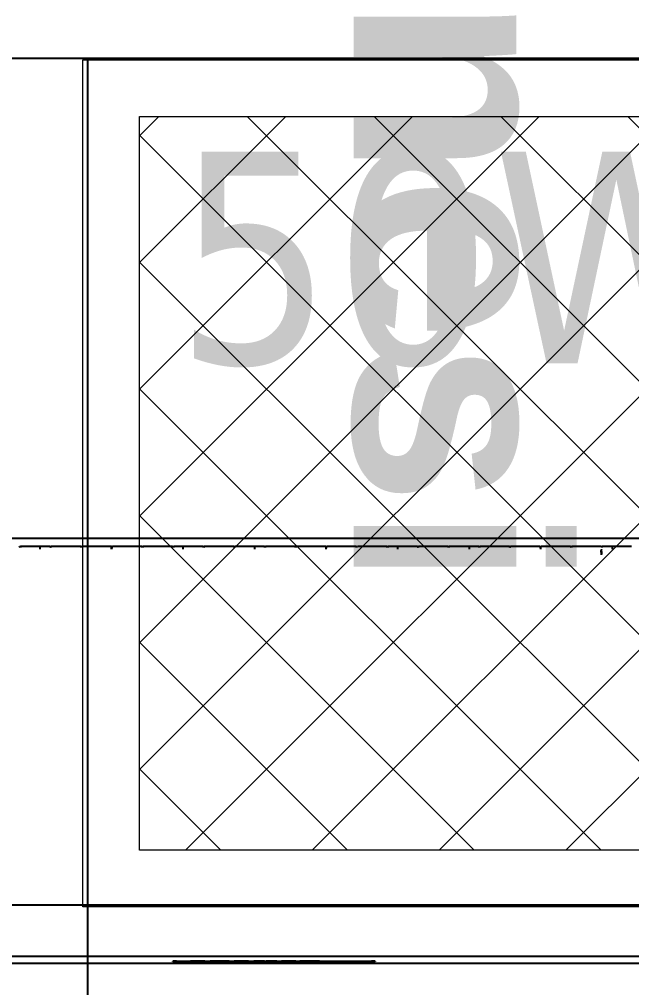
# Model space of a CAD drawing. Header units: centimetres. Extents: x 405564 to 502064, y 46284 to 60634.
# Drawn here: x 454414.9 to 454458.3, y 54256.7 to 54325.3 of the extents above; entities that cross this region are included whole.
import ezdxf
from ezdxf import colors
from ezdxf.entities.mleader import LeaderData, LeaderLine
from ezdxf.math import Vec2, Vec3
from ezdxf.xclip import XClip

# ---------------------------------------------------------------- set-up
doc = ezdxf.new("R2010")
doc.units = ezdxf.units.CM
doc.header["$XCLIPFRAME"] = 0
doc.linetypes.add('SLD-2点鎖線', pattern=[12.7, 6.35, -1.27, 1.27, -1.27, 1.27, -1.27])
doc.linetypes.add('SLD-実線', pattern=[0])
for name, color, linetype in [('---___EB_draft03_cihazlar', 8, 'Continuous'), ('0-KRCN-ASMATAVAN-130426', 8, 'Continuous'), ('AS_DUV', 8, 'Continuous'), ('AS_PYZ_BINA', 8, 'Continuous')]:
    doc.layers.add(name, color=color, linetype=linetype)
for name, color, linetype, lineweight in [('0-KRCN-AYDINLATMA-130426', 8, 'Continuous', 9), ('0-KRCN-MİMARİ-220526', 8, 'Continuous', 9), ('OL_Ic', 8, 'Continuous', 9)]:
    doc.layers.add(name, color=color, linetype=linetype, lineweight=lineweight)
doc.styles.add('Kalin02', font='arialbd.ttf')
doc.styles.add('Normal_ITL', font='swissi.ttf')
doc.styles.add('TAHOMA', font='tahoma.ttf')

# ---------------------------------------------------------------- blocks, each defined once
blk = doc.blocks.new('50W 60x60 cm  SIVA ALTI LED ARMATÜR')
at = {"layer": '0-KRCN-AYDINLATMA-130426'}
h = blk.add_hatch(dxfattribs=at)
h.set_pattern_fill('ANSI37', color=256, scale=0.2)
h.paths.add_polyline_path([(-2.6, 2.5943), (2.6, 2.5943), (2.6, -2.6057), (-2.6, -2.6057)])
for points in [[(-3, 2.9943), (3, 2.9943), (3, -3.007), (-3, -3.007)], [(-2.6, 2.5943), (2.6, 2.5943), (2.6, -2.6057), (-2.6, -2.6057)]]:
    blk.add_lwpolyline(points, close=True, dxfattribs=at)
at = {"layer": '0-KRCN-AYDINLATMA-130426', "insert": (-2.35, 2.3443), "char_height": 1.5, "attachment_point": 1, "style": 'TAHOMA'}
blk.add_mtext_dynamic_manual_height_columns('{\\fTahoma|b0|i0|c162|p34;50W}', width=1.5, gutter_width=1.25, heights=[0], dxfattribs=at)
blk = doc.blocks.new('G$C27E741DA')
at = {"layer": '0-KRCN-AYDINLATMA-130426', "xscale": 10, "yscale": 10, "zscale": 10}
blk.add_blockref('50W 60x60 cm  SIVA ALTI LED ARMATÜR', (16385.329, 7158.483), dxfattribs=at)
blk = doc.blocks.new('SMD Dizgi Makinesi')
at = {"layer": '---___EB_draft03_cihazlar', "linetype": 'SLD-2点鎖線'}
for p, q in [((275456.231, -39755.844), (275456.231, -39847.777)), ((275455.721, -39828.259), (275455.721, -39760.951)), ((275426.686, -39776.479), (275426.686, -39777.51)), ((275426.686, -39777.51), (275426.686, -39778.542)), ((275426.789, -39777.906), (275426.789, -39777.786)), ((275426.686, -39778.647), (275426.686, -39779.678)), ((275426.749, -39778.592), (275426.738, -39778.592)), ((275426.894, -39778.646), (275426.894, -39778.647)), ((275426.894, -39778.646), (275427.057, -39778.646)), ((275427.069, -39778.63), (275426.956, -39778.63)), ((275427.224, -39778.597), (275427.044, -39778.597)), ((275427.086, -39778.63), (275427.26, -39778.63)), ((275426.686, -39779.678), (275426.686, -39780.71)), ((275426.686, -39780.815), (275426.686, -39781.847)), ((275426.749, -39780.76), (275426.738, -39780.76)), ((275426.686, -39781.847), (275426.686, -39782.878)), ((275426.686, -39782.983), (275426.686, -39784.015)), ((275426.789, -39782.928), (275426.738, -39782.928)), ((275426.738, -39782.933), (275426.789, -39782.933)), ((275426.789, -39782.973), (275426.789, -39782.853)), ((275426.686, -39784.015), (275426.686, -39785.046)), ((275426.686, -39785.151), (275426.686, -39786.183)), ((275426.749, -39785.096), (275426.738, -39785.096)), ((275426.686, -39786.183), (275426.686, -39787.214)), ((275426.686, -39787.32), (275426.686, -39788.351)), ((275426.749, -39787.264), (275426.738, -39787.264)), ((275426.789, -39788.041), (275426.789, -39787.92)), ((275426.686, -39788.351), (275426.686, -39789.383)), ((275426.686, -39789.488), (275426.686, -39790.519)), ((275426.749, -39789.433), (275426.738, -39789.433)), ((275426.686, -39790.519), (275426.686, -39791.551)), ((275426.686, -39791.656), (275426.686, -39792.687)), ((275426.749, -39791.601), (275426.738, -39791.601)), ((275426.686, -39792.687), (275426.686, -39793.719)), ((275426.789, -39793.108), (275426.789, -39792.988)), ((275426.686, -39793.824), (275426.686, -39794.855)), ((275426.749, -39793.769), (275426.738, -39793.769)), ((275426.686, -39794.855), (275426.686, -39795.887)), ((275456.065, -39794.65), (275456.081, -39794.65)), ((275456.064, -39808.721), (275456.064, -39794.901)), ((275456.064, -39794.901), (275456.167, -39794.901)), ((275456.167, -39794.901), (275456.167, -39808.721)), ((275456.167, -39794.901), (275456.186, -39794.901)), ((275456.186, -39808.721), (275456.186, -39794.901)), ((275426.686, -39795.992), (275426.686, -39797.024)), ((275426.686, -39797.024), (275426.686, -39798.055)), ((275426.686, -39798.16), (275426.686, -39799.192)), ((275426.789, -39798.105), (275426.738, -39798.105)), ((275426.738, -39798.11), (275426.789, -39798.11)), ((275426.789, -39798.175), (275426.789, -39798.055)), ((275456.057, -39798.585), (275456.057, -39799.009)), ((275456.064, -39799.065), (275456.057, -39798.585)), ((275456.057, -39799.009), (275456.061, -39799.29)), ((275426.686, -39799.192), (275426.686, -39800.223)), ((275456.061, -39799.29), (275456.057, -39799.553)), ((275456.057, -39799.981), (275456.064, -39799.499)), ((275456.057, -39799.553), (275456.057, -39799.981)), ((275426.686, -39800.328), (275426.686, -39801.36)), ((275426.749, -39800.273), (275426.738, -39800.273)), ((275456.064, -39800.255), (275456.057, -39800.555)), ((275456.057, -39800.555), (275456.057, -39800.969)), ((275456.057, -39800.969), (275456.064, -39801.265)), ((275456.06, -39800.762), (275456.064, -39800.619)), ((275456.064, -39800.906), (275456.06, -39800.762)), ((275426.686, -39801.36), (275426.686, -39802.391)), ((275456.057, -39801.618), (275456.057, -39802.124)), ((275456.064, -39801.618), (275456.057, -39801.618)), ((275426.749, -39802.442), (275426.738, -39802.442)), ((275456.057, -39802.124), (275456.064, -39802.369)), ((275456.064, -39802.079), (275456.061, -39801.984)), ((275456.061, -39801.984), (275456.064, -39801.984)), ((275426.686, -39802.497), (275426.686, -39803.528)), ((275426.789, -39803.243), (275426.789, -39803.123)), ((275456.064, -39802.472), (275456.057, -39802.71)), ((275456.057, -39802.71), (275456.057, -39803.227)), ((275456.061, -39802.851), (275456.064, -39802.756)), ((275456.064, -39802.851), (275456.061, -39802.851)), ((275426.686, -39803.528), (275426.686, -39804.56)), ((275456.057, -39803.227), (275456.064, -39803.227)), ((275456.064, -39803.619), (275456.057, -39803.92)), ((275456.057, -39803.92), (275456.057, -39804.333)), ((275456.057, -39804.333), (275456.064, -39804.629)), ((275456.06, -39804.126), (275456.064, -39803.983)), ((275456.064, -39804.271), (275456.06, -39804.126)), ((275426.686, -39804.665), (275426.686, -39805.696)), ((275426.749, -39804.61), (275426.738, -39804.61)), ((275456.057, -39804.994), (275456.057, -39805.38)), ((275456.064, -39804.994), (275456.057, -39804.994)), ((275426.686, -39805.696), (275426.686, -39806.728)), ((275456.057, -39805.38), (275456.062, -39805.38)), ((275456.062, -39805.38), (275456.062, -39805.926)), ((275456.064, -39805.926), (275456.064, -39805.38)), ((275456.064, -39805.38), (275456.064, -39805.38)), ((275456.062, -39805.926), (275456.057, -39805.926)), ((275456.057, -39805.926), (275456.057, -39806.322)), ((275456.057, -39806.322), (275456.064, -39806.322)), ((275456.064, -39805.926), (275456.064, -39805.926)), ((275426.686, -39806.833), (275426.686, -39807.864)), ((275426.749, -39806.778), (275426.738, -39806.778)), ((275456.064, -39806.707), (275456.057, -39807.008)), ((275456.057, -39807.008), (275456.057, -39807.422)), ((275456.06, -39807.214), (275456.064, -39807.072)), ((275456.064, -39807.359), (275456.06, -39807.214)), ((275426.686, -39807.864), (275426.686, -39808.896)), ((275456.057, -39807.422), (275456.064, -39807.717)), ((275426.789, -39808.31), (275426.789, -39808.19)), ((275426.686, -39809.001), (275426.686, -39810.033)), ((275426.749, -39808.946), (275426.738, -39808.946)), ((275456.167, -39808.721), (275456.064, -39808.721)), ((275456.081, -39808.971), (275456.065, -39808.971)), ((275456.186, -39808.721), (275456.167, -39808.721)), ((275426.686, -39810.033), (275426.686, -39811.064)), ((275426.686, -39811.169), (275426.686, -39812.201)), ((275426.749, -39811.114), (275426.738, -39811.114)), ((275426.686, -39812.201), (275426.686, -39813.232)), ((275426.686, -39813.337), (275426.686, -39814.369)), ((275426.789, -39813.282), (275426.738, -39813.282)), ((275426.738, -39813.287), (275426.789, -39813.287)), ((275426.789, -39813.377), (275426.789, -39813.257)), ((275426.686, -39814.369), (275426.686, -39815.4)), ((275426.749, -39815.45), (275426.738, -39815.45)), ((275426.686, -39815.506), (275426.686, -39816.537)), ((275426.686, -39816.537), (275426.686, -39817.569)), ((275426.686, -39817.674), (275426.686, -39818.705)), ((275426.749, -39817.619), (275426.738, -39817.619)), ((275426.686, -39818.705), (275426.686, -39819.737)), ((275426.789, -39818.445), (275426.789, -39818.325)), ((275426.749, -39819.787), (275426.738, -39819.787))]:
    blk.add_line(p, q, dxfattribs=at)
at = {"layer": '---___EB_draft03_cihazlar', "linetype": 'SLD-実線'}
for p, q in [((275456.231, -39755.844), (275456.231, -39847.777)), ((275455.721, -39828.259), (275455.721, -39760.951)), ((275426.686, -39776.479), (275426.686, -39777.51)), ((275426.686, -39777.51), (275426.686, -39778.542)), ((275426.789, -39777.906), (275426.789, -39777.786)), ((275426.686, -39778.647), (275426.686, -39779.678)), ((275426.749, -39778.592), (275426.738, -39778.592)), ((275426.894, -39778.646), (275427.057, -39778.646)), ((275426.894, -39778.646), (275426.894, -39778.647)), ((275427.069, -39778.63), (275426.956, -39778.63)), ((275427.224, -39778.597), (275427.044, -39778.597)), ((275427.086, -39778.63), (275427.26, -39778.63)), ((275426.686, -39779.678), (275426.686, -39780.71)), ((275426.686, -39780.815), (275426.686, -39781.847)), ((275426.749, -39780.76), (275426.738, -39780.76)), ((275426.686, -39781.847), (275426.686, -39782.878)), ((275426.686, -39782.983), (275426.686, -39784.015)), ((275426.789, -39782.928), (275426.738, -39782.928)), ((275426.738, -39782.933), (275426.789, -39782.933)), ((275426.789, -39782.973), (275426.789, -39782.853)), ((275426.686, -39784.015), (275426.686, -39785.046)), ((275426.686, -39785.151), (275426.686, -39786.183)), ((275426.749, -39785.096), (275426.738, -39785.096)), ((275426.686, -39786.183), (275426.686, -39787.214)), ((275426.686, -39787.32), (275426.686, -39788.351)), ((275426.749, -39787.264), (275426.738, -39787.264)), ((275426.789, -39788.041), (275426.789, -39787.92)), ((275426.686, -39788.351), (275426.686, -39789.383)), ((275426.686, -39789.488), (275426.686, -39790.519)), ((275426.749, -39789.433), (275426.738, -39789.433)), ((275426.686, -39790.519), (275426.686, -39791.551)), ((275426.686, -39791.656), (275426.686, -39792.687)), ((275426.749, -39791.601), (275426.738, -39791.601)), ((275426.686, -39792.687), (275426.686, -39793.719)), ((275426.789, -39793.108), (275426.789, -39792.988)), ((275426.686, -39793.824), (275426.686, -39794.855)), ((275426.749, -39793.769), (275426.738, -39793.769)), ((275426.686, -39794.855), (275426.686, -39795.887)), ((275456.065, -39794.65), (275456.081, -39794.65)), ((275456.064, -39808.721), (275456.064, -39794.901)), ((275456.064, -39794.901), (275456.167, -39794.901)), ((275456.167, -39794.901), (275456.167, -39808.721)), ((275456.167, -39794.901), (275456.186, -39794.901)), ((275456.186, -39808.721), (275456.186, -39794.901)), ((275426.686, -39795.992), (275426.686, -39797.024)), ((275426.686, -39797.024), (275426.686, -39798.055)), ((275426.686, -39798.16), (275426.686, -39799.192)), ((275426.789, -39798.105), (275426.738, -39798.105)), ((275426.738, -39798.11), (275426.789, -39798.11)), ((275426.789, -39798.175), (275426.789, -39798.055)), ((275456.057, -39798.585), (275456.057, -39799.009)), ((275456.064, -39799.065), (275456.057, -39798.585)), ((275456.057, -39799.009), (275456.061, -39799.29)), ((275426.686, -39799.192), (275426.686, -39800.223)), ((275456.061, -39799.29), (275456.057, -39799.553)), ((275456.057, -39799.981), (275456.064, -39799.499)), ((275456.057, -39799.553), (275456.057, -39799.981)), ((275426.686, -39800.328), (275426.686, -39801.36)), ((275426.749, -39800.273), (275426.738, -39800.273)), ((275456.064, -39800.255), (275456.057, -39800.555)), ((275456.057, -39800.555), (275456.057, -39800.969)), ((275456.057, -39800.969), (275456.064, -39801.265)), ((275456.06, -39800.762), (275456.064, -39800.619)), ((275456.064, -39800.906), (275456.06, -39800.762)), ((275426.686, -39801.36), (275426.686, -39802.391)), ((275456.057, -39801.618), (275456.057, -39802.124)), ((275456.064, -39801.618), (275456.057, -39801.618)), ((275426.749, -39802.442), (275426.738, -39802.442)), ((275456.057, -39802.124), (275456.064, -39802.369)), ((275456.064, -39802.079), (275456.061, -39801.984)), ((275456.061, -39801.984), (275456.064, -39801.984)), ((275426.686, -39802.497), (275426.686, -39803.528)), ((275426.789, -39803.243), (275426.789, -39803.123)), ((275456.064, -39802.472), (275456.057, -39802.71)), ((275456.057, -39802.71), (275456.057, -39803.227)), ((275456.061, -39802.851), (275456.064, -39802.756)), ((275456.064, -39802.851), (275456.061, -39802.851)), ((275426.686, -39803.528), (275426.686, -39804.56)), ((275456.057, -39803.227), (275456.064, -39803.227)), ((275456.064, -39803.619), (275456.057, -39803.92)), ((275456.057, -39803.92), (275456.057, -39804.333)), ((275456.057, -39804.333), (275456.064, -39804.629)), ((275456.06, -39804.126), (275456.064, -39803.983)), ((275456.064, -39804.271), (275456.06, -39804.126)), ((275426.686, -39804.665), (275426.686, -39805.696)), ((275426.749, -39804.61), (275426.738, -39804.61)), ((275456.057, -39804.994), (275456.057, -39805.38)), ((275456.064, -39804.994), (275456.057, -39804.994)), ((275426.686, -39805.696), (275426.686, -39806.728)), ((275456.057, -39805.38), (275456.062, -39805.38)), ((275456.062, -39805.38), (275456.062, -39805.926)), ((275456.064, -39805.926), (275456.064, -39805.38)), ((275456.064, -39805.38), (275456.064, -39805.38)), ((275456.062, -39805.926), (275456.057, -39805.926)), ((275456.057, -39805.926), (275456.057, -39806.322)), ((275456.057, -39806.322), (275456.064, -39806.322)), ((275456.064, -39805.926), (275456.064, -39805.926)), ((275426.686, -39806.833), (275426.686, -39807.864)), ((275426.749, -39806.778), (275426.738, -39806.778)), ((275456.064, -39806.707), (275456.057, -39807.008)), ((275456.057, -39807.008), (275456.057, -39807.422)), ((275456.06, -39807.214), (275456.064, -39807.072)), ((275456.064, -39807.359), (275456.06, -39807.214)), ((275426.686, -39807.864), (275426.686, -39808.896)), ((275456.057, -39807.422), (275456.064, -39807.717)), ((275426.789, -39808.31), (275426.789, -39808.19)), ((275426.686, -39809.001), (275426.686, -39810.033)), ((275426.749, -39808.946), (275426.738, -39808.946)), ((275456.167, -39808.721), (275456.064, -39808.721)), ((275456.081, -39808.971), (275456.065, -39808.971)), ((275456.186, -39808.721), (275456.167, -39808.721)), ((275426.686, -39810.033), (275426.686, -39811.064)), ((275426.686, -39811.169), (275426.686, -39812.201)), ((275426.749, -39811.114), (275426.738, -39811.114)), ((275426.686, -39812.201), (275426.686, -39813.232)), ((275426.686, -39813.337), (275426.686, -39814.369)), ((275426.789, -39813.282), (275426.738, -39813.282)), ((275426.738, -39813.287), (275426.789, -39813.287)), ((275426.789, -39813.377), (275426.789, -39813.257)), ((275426.686, -39814.369), (275426.686, -39815.4)), ((275426.749, -39815.45), (275426.738, -39815.45)), ((275426.686, -39815.506), (275426.686, -39816.537)), ((275426.686, -39816.537), (275426.686, -39817.569)), ((275426.686, -39817.674), (275426.686, -39818.705)), ((275426.749, -39817.619), (275426.738, -39817.619)), ((275426.686, -39818.705), (275426.686, -39819.737)), ((275426.789, -39818.445), (275426.789, -39818.325)), ((275426.749, -39819.787), (275426.738, -39819.787))]:
    blk.add_line(p, q, dxfattribs=at)
at = {"layer": '---___EB_draft03_cihazlar', "color": 1}
blk.add_lwpolyline([(275426.077, -39731.157), (275672.077, -39731.157), (275672.077, -39868.157), (275426.077, -39868.157), (275426.077, -39731.157)], dxfattribs=at)
at = {"layer": '---___EB_draft03_cihazlar', "linetype": 'SLD-2点鎖線'}
for centre, major_axis, start_param, end_param in [((275426.738, -39778.542), (-0.0517, 0), 0, 1.570796), ((275426.887, -39778.646), (-0.0508, 0), 3.142441, 4.695642), ((275427.025, -39778.641), (-0.0459, 0), 3.393775, 4.668577), ((275427.042, -39778.641), (-0.0455, 0), 3.385132, 4.6632), ((275427.041, -39778.654), (-0.0372, 0), 3.364532, 3.851475), ((275426.738, -39780.71), (-0.0517, 0), 0, 1.570796), ((275426.738, -39780.815), (-0.0517, 0), 4.712389, 6.283185), ((275426.738, -39782.878), (-0.0517, 0), 0, 1.570796), ((275426.738, -39782.983), (-0.0517, 0), 4.712389, 6.283185), ((275426.738, -39785.046), (-0.0517, 0), 0, 1.570796), ((275426.738, -39785.151), (-0.0517, 0), 4.712389, 6.283185), ((275426.738, -39787.214), (-0.0517, 0), 0, 1.570796), ((275426.738, -39787.32), (-0.0517, 0), 4.712389, 6.283185), ((275426.738, -39789.383), (-0.0517, 0), 0, 1.570796), ((275426.738, -39789.488), (-0.0517, 0), 4.712389, 6.283185), ((275426.738, -39791.551), (-0.0517, 0), 0, 1.570796), ((275426.738, -39791.656), (-0.0517, 0), 4.712389, 6.283185), ((275426.738, -39793.719), (-0.0517, 0), 0, 1.570796), ((275426.738, -39793.824), (-0.0517, 0), 4.712389, 6.283185), ((275467.951, -39794.838), (-11.887, 0), 6.266883, 6.288616), ((275444.059, -39794.839), (-12.023, 0), 3.136286, 3.157771), ((275426.738, -39795.992), (-0.0517, 0), 4.712389, 6.283185), ((275426.738, -39798.055), (-0.0517, 0), 0, 1.570796), ((275426.738, -39798.16), (-0.0517, 0), 4.712389, 6.283185), ((275426.738, -39800.223), (-0.0517, 0), 0, 1.570796), ((275426.738, -39800.328), (-0.0517, 0), 4.712389, 6.283185), ((275426.738, -39802.391), (-0.0517, 0), 0, 1.570796), ((275426.738, -39802.497), (-0.0517, 0), 4.712389, 6.283185), ((275426.738, -39804.56), (-0.0517, 0), 0, 1.570796), ((275426.738, -39804.665), (-0.0517, 0), 4.712389, 6.283185), ((275426.738, -39806.728), (-0.0517, 0), 0, 1.570796), ((275426.738, -39806.833), (-0.0517, 0), 4.712389, 6.283185), ((275426.738, -39808.896), (-0.0517, 0), 0, 1.570796), ((275426.738, -39809.001), (-0.0517, 0), 4.712389, 6.283185), ((275467.951, -39808.783), (-11.887, 0), 6.277755, 6.299487), ((275444.059, -39808.782), (-12.023, 0), 3.125414, 3.1469), ((275426.738, -39811.064), (-0.0517, 0), 0, 1.570796), ((275426.738, -39811.169), (-0.0517, 0), 4.712389, 6.283185), ((275426.738, -39813.232), (-0.0517, 0), 0, 1.570796), ((275426.738, -39813.337), (-0.0517, 0), 4.712389, 6.283185), ((275426.738, -39815.4), (-0.0517, 0), 0, 1.570796), ((275426.738, -39815.506), (-0.0517, 0), 4.712389, 6.283185), ((275426.738, -39817.569), (-0.0517, 0), 0, 1.570796), ((275426.738, -39817.674), (-0.0517, 0), 4.712389, 6.283185), ((275426.738, -39819.737), (-0.0517, 0), 0, 1.570796), ((275426.738, -39819.842), (-0.0517, 0), 4.712389, 6.283185)]:
    blk.add_ellipse(centre, major_axis=major_axis, ratio=0.969208, start_param=start_param, end_param=end_param, dxfattribs=at)
at = {"layer": '---___EB_draft03_cihazlar', "linetype": 'SLD-実線'}
for centre, major_axis, start_param, end_param in [((275426.738, -39778.542), (-0.0517, 0), 0, 1.570796), ((275426.887, -39778.646), (-0.0508, 0), 3.142441, 4.695642), ((275427.025, -39778.641), (-0.0459, 0), 3.393775, 4.668577), ((275427.042, -39778.641), (-0.0455, 0), 3.385132, 4.6632), ((275427.041, -39778.654), (-0.0372, 0), 3.364532, 3.851475), ((275426.738, -39780.71), (-0.0517, 0), 0, 1.570796), ((275426.738, -39780.815), (-0.0517, 0), 4.712389, 6.283185), ((275426.738, -39782.878), (-0.0517, 0), 0, 1.570796), ((275426.738, -39782.983), (-0.0517, 0), 4.712389, 6.283185), ((275426.738, -39785.046), (-0.0517, 0), 0, 1.570796), ((275426.738, -39785.151), (-0.0517, 0), 4.712389, 6.283185), ((275426.738, -39787.214), (-0.0517, 0), 0, 1.570796), ((275426.738, -39787.32), (-0.0517, 0), 4.712389, 6.283185), ((275426.738, -39789.383), (-0.0517, 0), 0, 1.570796), ((275426.738, -39789.488), (-0.0517, 0), 4.712389, 6.283185), ((275426.738, -39791.551), (-0.0517, 0), 0, 1.570796), ((275426.738, -39791.656), (-0.0517, 0), 4.712389, 6.283185), ((275426.738, -39793.719), (-0.0517, 0), 0, 1.570796), ((275426.738, -39793.824), (-0.0517, 0), 4.712389, 6.283185), ((275467.951, -39794.838), (-11.887, 0), 6.266883, 6.288616), ((275444.059, -39794.839), (-12.023, 0), 3.136286, 3.157771), ((275426.738, -39795.992), (-0.0517, 0), 4.712389, 6.283185), ((275426.738, -39798.055), (-0.0517, 0), 0, 1.570796), ((275426.738, -39798.16), (-0.0517, 0), 4.712389, 6.283185), ((275426.738, -39800.223), (-0.0517, 0), 0, 1.570796), ((275426.738, -39800.328), (-0.0517, 0), 4.712389, 6.283185), ((275426.738, -39802.391), (-0.0517, 0), 0, 1.570796), ((275426.738, -39802.497), (-0.0517, 0), 4.712389, 6.283185), ((275426.738, -39804.56), (-0.0517, 0), 0, 1.570796), ((275426.738, -39804.665), (-0.0517, 0), 4.712389, 6.283185), ((275426.738, -39806.728), (-0.0517, 0), 0, 1.570796), ((275426.738, -39806.833), (-0.0517, 0), 4.712389, 6.283185), ((275426.738, -39808.896), (-0.0517, 0), 0, 1.570796), ((275426.738, -39809.001), (-0.0517, 0), 4.712389, 6.283185), ((275467.951, -39808.783), (-11.887, 0), 6.277755, 6.299487), ((275444.059, -39808.782), (-12.023, 0), 3.125414, 3.1469), ((275426.738, -39811.064), (-0.0517, 0), 0, 1.570796), ((275426.738, -39811.169), (-0.0517, 0), 4.712389, 6.283185), ((275426.738, -39813.232), (-0.0517, 0), 0, 1.570796), ((275426.738, -39813.337), (-0.0517, 0), 4.712389, 6.283185), ((275426.738, -39815.4), (-0.0517, 0), 0, 1.570796), ((275426.738, -39815.506), (-0.0517, 0), 4.712389, 6.283185), ((275426.738, -39817.569), (-0.0517, 0), 0, 1.570796), ((275426.738, -39817.674), (-0.0517, 0), 4.712389, 6.283185), ((275426.738, -39819.737), (-0.0517, 0), 0, 1.570796), ((275426.738, -39819.842), (-0.0517, 0), 4.712389, 6.283185)]:
    blk.add_ellipse(centre, major_axis=major_axis, ratio=0.969208, start_param=start_param, end_param=end_param, dxfattribs=at)
at = {"layer": '---___EB_draft03_cihazlar', "linetype": 'SLD-2点鎖線'}
for points, knots in [([(275426.956, -39778.63), (275426.957, -39778.631), (275426.958, -39778.633), (275426.961, -39778.635), (275426.963, -39778.637)], [0, 0, 0, 0, 0.187457, 1, 1, 1, 1]), ([(275427.064, -39778.655), (275427.065, -39778.648), (275427.065, -39778.639), (275427.069, -39778.631), (275427.069, -39778.63)], [0, 0, 0, 0, 0.950122, 1, 1, 1, 1])]:
    blk.add_open_spline(points, degree=3, knots=knots, dxfattribs=at)
at = {"layer": '---___EB_draft03_cihazlar', "linetype": 'SLD-実線'}
for points, knots in [([(275426.956, -39778.63), (275426.957, -39778.631), (275426.958, -39778.633), (275426.961, -39778.635), (275426.963, -39778.637)], [0, 0, 0, 0, 0.187457, 1, 1, 1, 1]), ([(275427.063, -39778.659), (275427.064, -39778.65), (275427.065, -39778.641), (275427.069, -39778.631), (275427.069, -39778.63)], [0, 0, 0, 0, 0.956797, 1, 1, 1, 1])]:
    blk.add_open_spline(points, degree=3, knots=knots, dxfattribs=at)
at = {"layer": '---___EB_draft03_cihazlar', "insert": (275341.077, -39731.157), "char_height": 15, "attachment_point": 1, "style": 'Kalin02'}
blk.add_mtext_dynamic_manual_height_columns('SMD \\PDizgi \\PMakinesi', width=590.73159, gutter_width=750, heights=[137.08], dxfattribs=at)
blk = doc.blocks.new('A$Ca63a641c')
at = {"layer": 'AS_PYZ_BINA'}
ml = blk.add_multileader_mtext('Standard', dxfattribs=at)
ml.set_content('EST boyalı panel çit ve panel çit kapı (AS 51.101)', color=256, style='Normal_ITL')
ml.set_leader_properties()
ml.build(insert=Vec2(0, 0))
ml.multileader.update_dxf_attribs({"dogleg_length": 0.379, "arrow_head_size": 17.043, "scale": 75})
ctx = ml.context
ctx.base_point, ctx.scale, ctx.char_height, ctx.arrow_head_size, ctx.landing_gap_size, ctx.plane_origin = Vec3(140.513, 464.302), 75, 20, 17.043, 14.202, Vec3(92.505, 620.113)
notes = []
notes.append((ctx, [(0, (1, 1, 0), (112.109, 464.302), (1, 0), 28.404, [(0, [(68.504, 410)], 0, [])])]))
ctx.mtext.insert, ctx.mtext.width, ctx.mtext.flow_direction = Vec3(154.715, 477.513), 604.56338, 5
for ctx, leaders in notes:
    for number, flags, end, landing, length, lines in leaders:
        leader = LeaderData()
        leader.index, (leader.has_last_leader_line, leader.has_dogleg_vector, leader.attachment_direction) = number, flags
        leader.last_leader_point, leader.dogleg_vector, leader.dogleg_length = Vec3(end), Vec3(landing), length
        for number, points, colour, breaks in lines:
            line = LeaderLine()
            line.index, line.vertices, line.color, line.breaks = number, Vec3.list(points), colors.encode_raw_color(colour), breaks
            leader.lines.append(line)
        ctx.leaders.append(leader)
blk = doc.blocks.new('A$C85dec720')
at = {"layer": 'OL_Ic'}
blk.add_blockref('A$Ca63a641c', (5315.078, 5344.253, 28.4), dxfattribs=at)
blk = doc.blocks.new('A$C6A10300A')
at = {"layer": '---___EB_draft03_cihazlar', "rotation": 270}
blk.add_blockref('SMD Dizgi Makinesi', (56170.668, 269080.624), dxfattribs=at)
at = {"layer": 'AS_DUV'}
ref = blk.add_blockref('A$C85dec720', (28900.964, -17748.984), dxfattribs=dict(at, rotation=105.0255580063709))
XClip(ref).set_block_clipping_path([(6220.3367769278, 6783.7313721173), (4126.4071464743, -1017.0000000052), (7354.8298234051, -1883.5969356479), (9448.7594538586, 5917.1344364745)])

msp = doc.modelspace()

# ---------------------------------------------------------------- linework, layer by layer
at = {"layer": '0-KRCN-ASMATAVAN-130426'}
for p, q in [((454059.746, 54322.563), (454839.746, 54322.563)), ((454419.746, 53542.563), (454419.746, 54322.563)), ((454059.746, 54262.563), (454839.746, 54262.563))]:
    msp.add_line(p, q, dxfattribs=at)

# ---------------------------------------------------------------- block references
at = {"layer": '0-KRCN-AYDINLATMA-130426'}
msp.add_blockref('G$C27E741DA', (438064.066, 47134.016), dxfattribs=at)

# ---------------------------------------------------------------- next in the draw order: block references
at = {"layer": '0-KRCN-MİMARİ-220526'}
msp.add_blockref('A$C6A10300A', (438064.066, 60634.016), dxfattribs=at)

doc.saveas('drawing.dxf')
